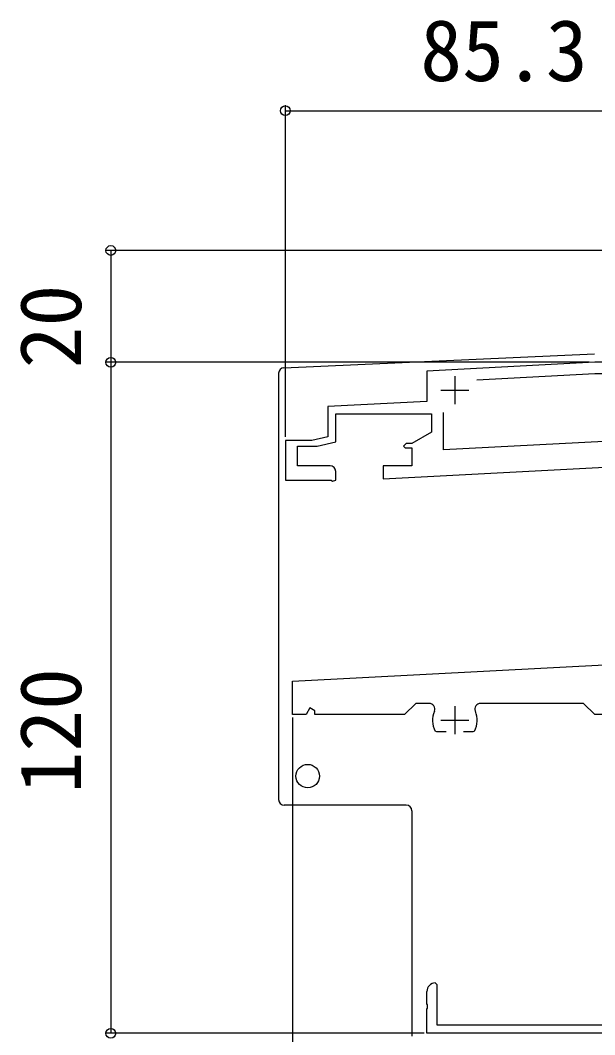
# Model space of a CAD drawing. Units: millimetres, scale not verified. Extents: x -736 to 735, y -1104 to 1095.
# Drawn here: x 437.3 to 540, y 633.3 to 814.7 of the extents above; entities that cross this region are included whole.
import ezdxf
from ezdxf.enums import TextEntityAlignment as Align

# ---------------------------------------------------------------- set-up
doc = ezdxf.new("R2010")
doc.units = ezdxf.units.MM
doc.header["$LTSCALE"] = 4
for name, color, linetype in [('0-2_YKK_11', 7, 'Continuous'), ('0-4_YKK_13', 4, 'Continuous'), ('0-5_YKK_D', 6, 'Continuous')]:
    doc.layers.add(name, color=color, linetype=linetype)
doc.styles.add('ＭＳ ゴシック', font='')
doc.styles.get('ＭＳ ゴシック').set_extended_font_data('MS Gothic')

msp = doc.modelspace()

# ---------------------------------------------------------------- linework, layer by layer
at = {"layer": '0-2_YKK_11'}
for p, q in [((515, 751.071), (515, 746.071)), ((512.5, 748.571), (517.5, 748.571)), ((515, 692.069), (515, 687.069)), ((512.5, 689.569), (517.5, 689.569))]:
    msp.add_line(p, q, dxfattribs=at)
for points in [[(566.9, 753.571), (540, 753.571), (510, 751.999), (510, 746.571), (492.3, 745.643), (492.3, 740.266), (489.432, 739.571), (484.7, 739.571), (484.7, 732.471), (492.88, 732.471), (493.14, 732.321), (493.7, 732.471), (493.7, 734.071)], [(518.949, 750.465), (540.052, 751.571), (559.151, 751.571)], [(492.7, 735.071), (486.9, 735.071), (486.9, 738.571), (490.4, 738.571), (493.7, 739.371), (493.7, 744.371), (510.8, 744.371), (510.8, 741.071), (507.3, 739.071), (506.3, 739.071), (505.8, 738.571), (506.1, 738.271), (507.3, 738.271), (507.3, 735.071), (502.2, 735.071), (502.2, 732.755), (544.1, 734.951)], [(566.5, 744.222), (566.5, 739.671), (546.274, 739.671), (513, 737.927), (513, 744.595)], [(510.417, 692.569), (508, 692.569), (506, 690.569), (490, 690.569), (490, 691.258), (489.098, 691.779), (488.4, 690.569), (486, 690.569), (486, 696.569), (544, 699.608), (544, 695.569), (567.5, 695.569), (567.5, 698.869), (565, 698.869), (565, 700.069), (566.5, 701.569), (570, 701.569), (570, 633.569), (510, 633.569), (510, 637.911), (510.12, 638.094), (510.12, 638.644), (510, 638.827), (510, 641.069)], [(566, 643.734), (566, 644.569), (564.5, 646.069), (564.5, 657.398), (564.643, 657.59), (564.643, 658.548), (564.5, 658.74), (564.5, 670.069), (566, 671.569), (566, 687.569), (563, 690.569), (540, 690.569), (538, 692.569), (519.583, 692.569)], [(513.45, 687.469), (511.767, 687.469), (511.505, 687.623)], [(518.495, 687.623), (518.233, 687.469), (516.55, 687.469)], [(511.5, 642.569), (511.8, 642.269), (511.8, 635.069), (559.626, 635.069)]]:
    msp.add_lwpolyline(points, dxfattribs=at)
for centre, radius, start, end in [((492.7, 734.071), 1, 0.00001, 89.99999), ((510.417, 691.569), 1, 336.42182, 89.99999), ((519.583, 691.569), 1, 90.00001, 203.57818), ((515, 689.569), 4, 156.42182, 209.10993), ((515, 689.569), 4, 330.89007, 23.57818), ((511.5, 641.069), 1.5, 90.00001, 179.99999)]:
    msp.add_arc(centre, radius, start, end, dxfattribs=at)
at = {"layer": '0-4_YKK_13'}
for p, q in [((484.456, 752.611), (539.978, 755.068)), ((506.3, 674.371), (484.5, 674.371)), ((507.3, 673.371), (507.3, 633.069))]:
    msp.add_line(p, q, dxfattribs=at)
msp.add_lwpolyline([(483.5, 751.612), (483.5, 731.486), (483.5, 696.438), (483.5, 675.371)], dxfattribs=at)
msp.add_circle((488.7, 679.569), 2.1, dxfattribs=at)
for centre, start, end in [((484.5, 751.612), 92.53356, 180), ((484.5, 675.371), 180, 270), ((506.3, 673.371), 0, 90)]:
    msp.add_arc(centre, 1, start, end, dxfattribs=at)
at = {"layer": '0-5_YKK_D'}
for p, q in [((484.7, 740.271), (484.7, 799.571)), ((484.7, 798.571), (570, 798.571)), ((567.3, 773.571), (452.5, 773.571)), ((453.5, 773.571), (453.5, 753.571)), ((539.008, 753.571), (452.5, 753.571)), ((539.008, 753.571), (452.5, 753.571)), ((453.5, 753.571), (453.5, 633.569)), ((486, 690.069), (486, 601.069)), ((509.5, 633.569), (452.5, 633.569))]:
    msp.add_line(p, q, dxfattribs=at)
for centre in [(484.7, 798.571), (453.5, 773.571), (453.5, 753.571), (453.5, 753.571), (453.5, 633.569)]:
    msp.add_circle(centre, 0.875, dxfattribs=at)

# ---------------------------------------------------------------- texts
at = {"layer": '0-5_YKK_D', "style": 'ＭＳ ゴシック'}
msp.add_text('85.3', height=11, dxfattribs=at).set_placement((508.813, 800.571), align=Align.BOTTOM_LEFT)
for s, p in [('20', (451.5, 752.491)), ('120', (451.5, 676.439))]:
    msp.add_text(s, height=11, rotation=90, dxfattribs=at).set_placement(p, align=Align.BOTTOM_LEFT)

doc.saveas('drawing.dxf')
